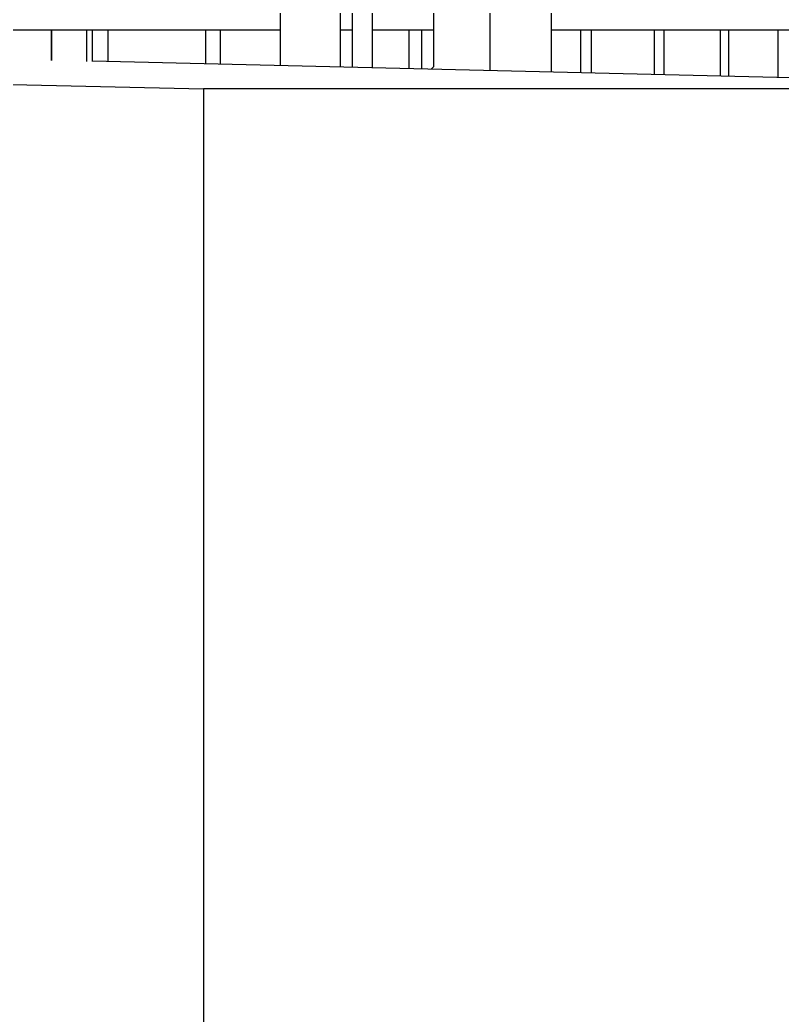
# Model space of a CAD drawing. Header units: millimetres. Extents: x 0 to 157650, y 0 to 89100.
# Drawn here: x 37632 to 38322, y 76279 to 77180 of the extents above; entities that cross this region are included whole.
import ezdxf

# ---------------------------------------------------------------- set-up
doc = ezdxf.new("R2010")
doc.units = ezdxf.units.MM
doc.header["$LTSCALE"] = 150
doc.layers.add('Visible', color=7, linetype='Continuous', lineweight=25)

msp = doc.modelspace()

# ---------------------------------------------------------------- linework, layer by layer
at = {"layer": 'Visible', "color": 9, "true_color": 0xc0c0c0}
for p, q in [((37933.03, 77136.87), (37933.03, 77961.88)), ((37951.03, 77136.44), (37951.03, 77961.88)), ((37868.05, 77138.41), (37868.05, 77860.77)), ((37922.05, 77137.13), (37922.05, 77860.77)), ((38057.69, 77133.9), (38057.69, 77395.35)), ((38113.05, 77132.59), (38113.05, 77395.35)), ((38006.76, 77137.78), (38006.76, 77358.24)), ((37868.05, 77170.38), (35563.09, 77170.38)), ((37660.69, 77170.38), (37660.69, 77143.02)), ((37660.69, 77143.02), (37660.69, 77170.38)), ((37692.31, 77170.38), (37692.31, 77142.26)), ((37697.81, 77142.29), (37697.81, 77170.38)), ((37711.82, 77170.38), (37711.82, 77142.13)), ((37800.37, 77140.02), (37800.37, 77170.38)), ((37813.45, 77170.38), (37813.45, 77139.71)), ((37933.03, 77170.38), (37922.05, 77170.38)), ((38006.76, 77170.38), (37951.03, 77170.38)), ((37984.3, 77135.65), (37984.3, 77170.38)), ((37995.5, 77170.38), (37995.5, 77135.38)), ((38383.51, 77170.38), (38113.05, 77170.38)), ((38139.62, 77131.95), (38139.62, 77170.38)), ((38148.91, 77170.38), (38148.91, 77131.73)), ((38206.43, 77130.37), (38206.43, 77170.38)), ((38214.75, 77170.38), (38214.75, 77130.17)), ((38265.95, 77128.95), (38265.95, 77170.38)), ((38273.3, 77170.38), (38273.3, 77128.78)), ((38318.14, 77127.71), (38318.14, 77170.38)), ((36732.93, 77142.72), (37798.25, 77117.38)), ((38752.43, 77117.38), (37697.81, 77142.46)), ((38004.26, 77135.17), (38006.76, 77137.78)), ((37798.25, 77117.38), (37798.25, 75197.38)), ((38752.43, 77117.38), (37798.25, 77117.38))]:
    msp.add_line(p, q, dxfattribs=at)

doc.saveas('drawing.dxf')
